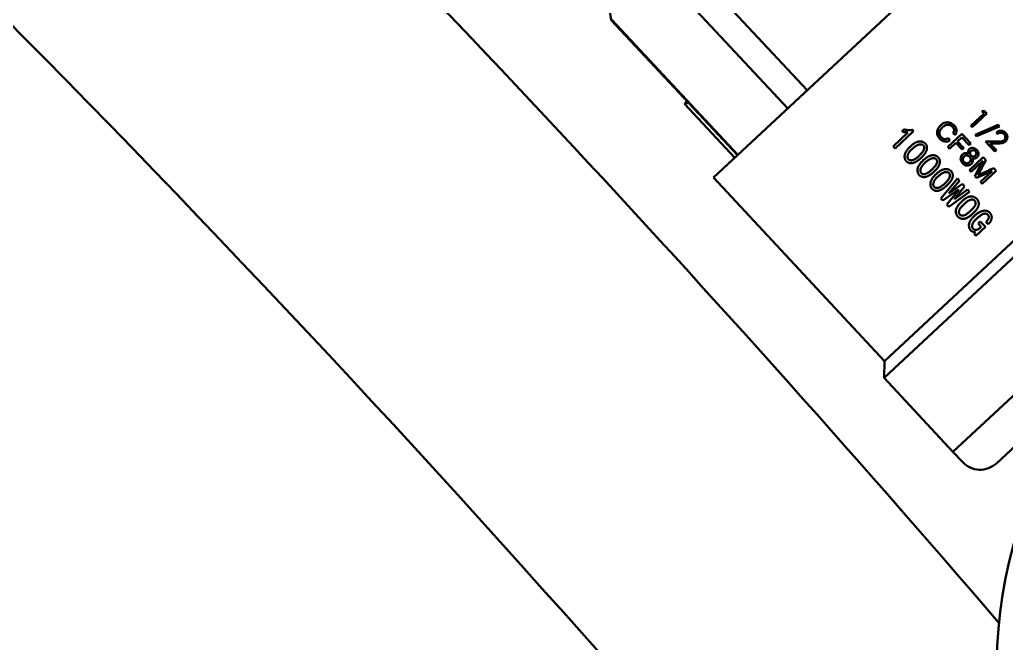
# Model space of a CAD drawing. Header units: inches. Extents: x 11 to 1621, y 11 to 1332.
# Drawn here: x 1283.205 to 1286.471, y 391.945 to 394.01 of the extents above; entities that cross this region are included whole.
import ezdxf

# ---------------------------------------------------------------- set-up
doc = ezdxf.new("R2010")
doc.units = ezdxf.units.IN
doc.header["$LTSCALE"] = 48
doc.header["$MEASUREMENT"] = 0
doc.layers.add('Visible (ANSI)', color=7, linetype='Continuous', lineweight=50)

msp = doc.modelspace()

# ---------------------------------------------------------------- linework, layer by layer
at = {"layer": 'Visible (ANSI)'}
for p, q in [((1286.45156, 394.37285), (1285.501376, 393.486789)), ((1285.394262, 394.223483), (1285.811533, 393.776015)), ((1285.329966, 394.163527), (1285.747237, 393.716058)), ((1285.148963, 394.100215), (1285.163287, 394.008096)), ((1285.163287, 394.008096), (1285.165031, 394.009722)), ((1285.163287, 394.008096), (1285.580558, 393.560627)), ((1285.165031, 394.009722), (1285.582302, 393.562254)), ((1285.405732, 393.73085), (1285.41335, 393.739936)), ((1285.418757, 393.734137), (1285.405732, 393.73085)), ((1285.405732, 393.73085), (1285.571951, 393.552601)), ((1287.041949, 393.733714), (1286.065975, 392.823603)), ((1286.353165, 393.658095), (1286.397093, 393.699059)), ((1286.40621, 393.699348), (1286.357261, 393.653702)), ((1286.390071, 393.706589), (1286.39777, 393.708398)), ((1286.397093, 393.699059), (1286.390071, 393.706589)), ((1286.39777, 393.708398), (1286.40621, 393.699348)), ((1286.94061, 393.693046), (1286.067918, 392.879247)), ((1286.095756, 393.590266), (1286.145068, 393.63625)), ((1286.163882, 393.640433), (1286.10242, 393.583119)), ((1286.125139, 393.639712), (1286.131928, 393.646043)), ((1286.159884, 393.644721), (1286.163882, 393.640433)), ((1286.32306, 393.631373), (1286.276991, 393.588413)), ((1286.294986, 393.633314), (1286.302158, 393.628459)), ((1286.352888, 393.599387), (1286.32306, 393.631373)), ((1286.357261, 393.653702), (1286.353165, 393.658095)), ((1286.367914, 393.628438), (1286.444113, 393.661218)), ((1286.448429, 393.65659), (1286.37223, 393.62381)), ((1286.441476, 393.631334), (1286.43738, 393.635726)), ((1286.444113, 393.661218), (1286.448429, 393.65659)), ((1286.284094, 393.610095), (1286.279779, 393.617818)), ((1286.282838, 393.582142), (1286.303769, 393.60166)), ((1286.303769, 393.60166), (1286.324525, 393.579402)), ((1286.309203, 393.606727), (1286.323475, 393.620036)), ((1286.329959, 393.584468), (1286.309203, 393.606727)), ((1286.323475, 393.620036), (1286.347455, 393.594321)), ((1286.347455, 393.594321), (1286.352888, 393.599387)), ((1286.37223, 393.62381), (1286.367914, 393.628438)), ((1286.401736, 393.606008), (1286.439697, 393.605916)), ((1286.432752, 393.572748), (1286.401736, 393.606008)), ((1286.416531, 393.600208), (1286.437772, 393.57743)), ((1286.441023, 393.600149), (1286.416531, 393.600208)), ((1286.10242, 393.583119), (1286.095756, 393.590266)), ((1286.276991, 393.588413), (1286.282838, 393.582142)), ((1286.324525, 393.579402), (1286.329959, 393.584468)), ((1286.437772, 393.57743), (1286.432752, 393.572748)), ((1286.39466, 393.554592), (1286.34859, 393.511631)), ((1286.354235, 393.505579), (1286.393457, 393.542154)), ((1286.393457, 393.542154), (1286.367028, 393.49186)), ((1286.403471, 393.545143), (1286.39466, 393.554592)), ((1286.294202, 392.578859), (1287.301973, 393.518621)), ((1287.301973, 393.518621), (1286.294202, 392.578859)), ((1286.34859, 393.511631), (1286.354235, 393.505579)), ((1286.372299, 393.486207), (1286.42371, 393.508388)), ((1286.42371, 393.508388), (1286.385148, 393.472428)), ((1286.390792, 393.466375), (1286.436862, 393.509336)), ((1286.436862, 393.509336), (1286.428989, 393.517778)), ((1286.067918, 392.879247), (1285.501376, 393.486789)), ((1286.254298, 393.418101), (1286.308786, 393.48361)), ((1286.316117, 393.475749), (1286.280833, 393.435496)), ((1286.308786, 393.48361), (1286.316117, 393.475749)), ((1286.367028, 393.49186), (1286.372299, 393.486207)), ((1286.385148, 393.472428), (1286.390792, 393.466375)), ((1286.3127, 393.447175), (1286.260962, 393.410954)), ((1286.273625, 393.397375), (1286.313366, 393.44646)), ((1286.34944, 393.440015), (1286.280289, 393.390228)), ((1286.280833, 393.435496), (1286.281499, 393.434782)), ((1286.281499, 393.434782), (1286.325448, 393.465743)), ((1286.332778, 393.457882), (1286.298827, 393.4162)), ((1286.299493, 393.415486), (1286.342109, 393.447876)), ((1286.313366, 393.44646), (1286.3127, 393.447175)), ((1286.325448, 393.465743), (1286.332778, 393.457882)), ((1286.342109, 393.447876), (1286.34944, 393.440015)), ((1286.260962, 393.410954), (1286.254298, 393.418101)), ((1286.298827, 393.4162), (1286.299493, 393.415486)), ((1286.280289, 393.390228), (1286.273625, 393.397375)), ((1286.43771, 392.540421), (1287.330307, 393.372781)), ((1286.377588, 393.335321), (1286.384378, 393.341652)), ((1286.384378, 393.341652), (1286.401372, 393.323428)), ((1286.410663, 393.332092), (1286.403332, 393.339953)), ((1286.364261, 393.300179), (1286.368265, 393.305916)), ((1286.401372, 393.323428), (1286.369926, 393.294104)), ((1286.387918, 393.324244), (1286.377588, 393.335321)), ((1286.383987, 393.320578), (1286.387918, 393.324244)), ((1286.369926, 393.294104), (1286.364261, 393.300179)), ((1286.067918, 392.879247), (1286.065975, 392.823603)), ((1286.294202, 392.578859), (1286.065975, 392.823603)), ((1286.326423, 392.544307), (1286.294202, 392.578859))]:
    msp.add_line(p, q, dxfattribs=at)
for radius in [48.3125, 46.34375, 42.829288, 42.579288, 42.279288, 38.75, 36.25]:
    msp.add_circle((1247.196979, 358.380235), radius, dxfattribs=at)
for centre, radius, start, end in [((1247.196979, 358.380235), 51.6875, 40.5924941, 45.5889029), ((1247.196979, 358.380235), 50.625, 30.4164882, 45.601263), ((1286.38401, 392.598008), 0.07874, 223, 313), ((1287.896101, 391.871264), 1.456693, 152.745198, 295.522104)]:
    msp.add_arc(centre, radius, start, end, dxfattribs=at)
for points, knots in [([(1286.302158, 393.628459), (1286.305224, 393.6337), (1286.30642, 393.639033), (1286.305092, 393.649874), (1286.302539, 393.654962), (1286.294214, 393.66389), (1286.289709, 393.666854), (1286.279509, 393.670368), (1286.274294, 393.670508), (1286.26363, 393.667634), (1286.258568, 393.664665), (1286.249363, 393.656081), (1286.24603, 393.651409), (1286.241489, 393.64091), (1286.240819, 393.635755), (1286.242763, 393.625583), (1286.245615, 393.620475), (1286.254981, 393.610432), (1286.260203, 393.607478), (1286.27183, 393.60556), (1286.277852, 393.606746), (1286.284094, 393.610095)], [0, 0, 0, 0, 0.1152397, 0.1152397, 0.23076305, 0.23076305, 0.33269541, 0.33269541, 0.43477115, 0.43477115, 0.53670379, 0.53670379, 0.63037163, 0.63037163, 0.72417329, 0.72417329, 0.81813089, 0.81813089, 0.90896402, 0.90896402, 1, 1, 1, 1]), ([(1286.145068, 393.63625), (1286.143529, 393.636336), (1286.140357, 393.636513), (1286.135493, 393.637249), (1286.130378, 393.63829), (1286.126919, 393.639229), (1286.125139, 393.639712)], [0, 0, 0, 0, 0.2279817, 0.46982636, 0.72714039, 1, 1, 1, 1]), ([(1286.131928, 393.646043), (1286.133121, 393.645784), (1286.135489, 393.645268), (1286.139059, 393.644731), (1286.142595, 393.644291), (1286.146109, 393.644071), (1286.149596, 393.643957), (1286.153051, 393.644054), (1286.156483, 393.644279), (1286.158749, 393.644574), (1286.159884, 393.644721)], [0, 0, 0, 0, 0.13006582, 0.25831326, 0.38469489, 0.50980067, 0.63347879, 0.75645956, 0.87807443, 1, 1, 1, 1]), ([(1286.279779, 393.617818), (1286.275098, 393.615063), (1286.270637, 393.613987), (1286.262153, 393.615171), (1286.258392, 393.617241), (1286.25242, 393.623646), (1286.250639, 393.626997), (1286.248922, 393.634655), (1286.249396, 393.638514), (1286.253047, 393.646318), (1286.255911, 393.6501), (1286.262864, 393.656584), (1286.266274, 393.658834), (1286.273857, 393.662186), (1286.277738, 393.662585), (1286.285692, 393.660871), (1286.289378, 393.658608), (1286.295735, 393.651792), (1286.297423, 393.648445), (1286.298251, 393.641411), (1286.297304, 393.637539), (1286.294986, 393.633314)], [0, 0, 0, 0, 0.13205335, 0.13205335, 0.26481877, 0.26481877, 0.3746144, 0.3746144, 0.48458441, 0.48458441, 0.59455443, 0.59455443, 0.68001305, 0.68001305, 0.76547168, 0.76547168, 0.85121693, 0.85121693, 0.92556747, 0.92556747, 1, 1, 1, 1]), ([(1286.43738, 393.635726), (1286.437989, 393.636241), (1286.439186, 393.637252), (1286.441101, 393.638545), (1286.443047, 393.639656), (1286.445052, 393.64053), (1286.447105, 393.641207), (1286.449201, 393.641679), (1286.45135, 393.641925), (1286.453521, 393.641957), (1286.45568, 393.641806), (1286.457776, 393.641426), (1286.459788, 393.640848), (1286.461726, 393.64009), (1286.463569, 393.639104), (1286.465343, 393.637938), (1286.467034, 393.636566), (1286.46806, 393.635514), (1286.468582, 393.634978)], [0, 0, 0, 0, 0.06879079, 0.13510329, 0.19897867, 0.2619043, 0.32349497, 0.38519538, 0.44696924, 0.50976478, 0.57225057, 0.63340518, 0.69325116, 0.75258316, 0.81257927, 0.87327508, 0.93554994, 1, 1, 1, 1]), ([(1286.463351, 393.630522), (1286.462984, 393.630896), (1286.462264, 393.631629), (1286.461097, 393.632605), (1286.459878, 393.633437), (1286.458617, 393.634139), (1286.457312, 393.634713), (1286.455952, 393.635142), (1286.454544, 393.635425), (1286.453101, 393.63558), (1286.451639, 393.635598), (1286.450172, 393.635444), (1286.448708, 393.63514), (1286.447241, 393.634698), (1286.445781, 393.634089), (1286.444334, 393.633314), (1286.442876, 393.63241), (1286.441951, 393.631698), (1286.441476, 393.631334)], [0, 0, 0, 0, 0.06443867, 0.12654691, 0.18688715, 0.24587754, 0.30404088, 0.36219122, 0.42097593, 0.48066028, 0.54060027, 0.6006891, 0.66193579, 0.72444251, 0.78903839, 0.85631376, 0.92635203, 1, 1, 1, 1]), ([(1286.463331, 393.610649), (1286.463657, 393.61097), (1286.464298, 393.611601), (1286.465119, 393.612656), (1286.465832, 393.613757), (1286.46642, 393.614931), (1286.466867, 393.616175), (1286.467185, 393.617477), (1286.467399, 393.618838), (1286.467473, 393.620249), (1286.467418, 393.621673), (1286.467244, 393.623069), (1286.466925, 393.62442), (1286.466475, 393.625732), (1286.465896, 393.627003), (1286.465176, 393.628225), (1286.464335, 393.629409), (1286.463683, 393.630147), (1286.463351, 393.630522)], [0, 0, 0, 0, 0.0619654, 0.12212191, 0.1809885, 0.23993322, 0.29990583, 0.35998885, 0.42177574, 0.48657583, 0.5515348, 0.61501754, 0.67725862, 0.73972996, 0.8030501, 0.86649513, 0.93197347, 1, 1, 1, 1]), ([(1286.468582, 393.634978), (1286.46907, 393.63443), (1286.470029, 393.633352), (1286.471252, 393.631615), (1286.472286, 393.62984), (1286.473115, 393.628017), (1286.473702, 393.626132), (1286.47409, 393.624208), (1286.4743, 393.622237), (1286.474249, 393.620239), (1286.474049, 393.618261), (1286.473652, 393.616345), (1286.473106, 393.614513), (1286.472403, 393.612754), (1286.471495, 393.611095), (1286.470449, 393.609504), (1286.469216, 393.608005), (1286.46829, 393.607088), (1286.467819, 393.606622)], [0, 0, 0, 0, 0.06947546, 0.1365168, 0.20078882, 0.26382967, 0.32573502, 0.38729069, 0.44950922, 0.51296782, 0.57627522, 0.6375801, 0.69790261, 0.75717209, 0.81659853, 0.87665317, 0.93728964, 1, 1, 1, 1]), ([(1286.156866, 393.593138), (1286.157661, 393.593825), (1286.159227, 393.595148), (1286.161588, 393.596996), (1286.163871, 393.598691), (1286.166096, 393.600203), (1286.168257, 393.601522), (1286.170343, 393.60268), (1286.172365, 393.603656), (1286.174949, 393.604726), (1286.178156, 393.605707), (1286.182013, 393.606429), (1286.185857, 393.606674), (1286.189029, 393.606473), (1286.191519, 393.606055), (1286.19334, 393.605565), (1286.19511, 393.604916), (1286.196824, 393.604096), (1286.198465, 393.603095), (1286.200061, 393.601945), (1286.201608, 393.600632), (1286.203075, 393.599162), (1286.20443, 393.597565), (1286.205596, 393.595844), (1286.206532, 393.594005), (1286.207264, 393.592074), (1286.207782, 393.590045), (1286.208097, 393.587919), (1286.208173, 393.58569), (1286.208066, 393.583381), (1286.207765, 393.581037), (1286.207282, 393.578697), (1286.206628, 393.576377), (1286.205782, 393.574084), (1286.204783, 393.571803), (1286.203586, 393.569555), (1286.202207, 393.567334), (1286.200115, 393.564352), (1286.19711, 393.560642), (1286.193053, 393.55622), (1286.188836, 393.552154), (1286.185953, 393.549589), (1286.184636, 393.548461)], [0, 0, 0, 0, 0.02810558, 0.05481747, 0.08014889, 0.10415005, 0.12670645, 0.14783322, 0.16793566, 0.18672126, 0.22257761, 0.25739232, 0.29143039, 0.32532291, 0.34213176, 0.35887158, 0.37568043, 0.3924854, 0.40959118, 0.42702244, 0.4450503, 0.46377346, 0.48251051, 0.50096842, 0.51924856, 0.53755145, 0.55610288, 0.57511976, 0.59490844, 0.61566932, 0.63686004, 0.6580311, 0.67952661, 0.70124133, 0.72335442, 0.74605571, 0.76930068, 0.79321931, 0.84343047, 0.89682795, 0.95362053, 1, 1, 1, 1]), ([(1286.439697, 393.605916), (1286.44061, 393.605904), (1286.442365, 393.60588), (1286.444889, 393.605886), (1286.447196, 393.605929), (1286.44929, 393.605999), (1286.451168, 393.606133), (1286.452837, 393.606255), (1286.454288, 393.606459), (1286.455928, 393.60674), (1286.457773, 393.607252), (1286.459808, 393.608112), (1286.461687, 393.609231), (1286.462781, 393.610175), (1286.463331, 393.610649)], [0, 0, 0, 0, 0.11080264, 0.2128292, 0.30610131, 0.39064732, 0.46692447, 0.53448104, 0.59358694, 0.644557, 0.73620045, 0.82502403, 0.91198558, 1, 1, 1, 1]), ([(1286.467819, 393.606622), (1286.467116, 393.60601), (1286.46572, 393.604797), (1286.46336, 393.603346), (1286.46085, 393.602179), (1286.458598, 393.60149), (1286.456639, 393.601088), (1286.454972, 393.600817), (1286.453116, 393.600589), (1286.451065, 393.600419), (1286.448827, 393.600281), (1286.446395, 393.600184), (1286.443774, 393.600149), (1286.441962, 393.600149), (1286.441023, 393.600149)], [0, 0, 0, 0, 0.0987022, 0.19567231, 0.29242243, 0.39134254, 0.44446244, 0.50422878, 0.57035234, 0.64254575, 0.72228751, 0.80792112, 0.90046954, 1, 1, 1, 1]), ([(1286.184636, 393.548461), (1286.184239, 393.548121), (1286.182972, 393.547049), (1286.180843, 393.545315), (1286.17824, 393.543352), (1286.175678, 393.541588), (1286.173174, 393.539981), (1286.170701, 393.538585), (1286.168263, 393.53739), (1286.165888, 393.536341), (1286.163536, 393.535519), (1286.161235, 393.534867), (1286.15896, 393.534449), (1286.156726, 393.534212), (1286.15452, 393.53419), (1286.152352, 393.534422), (1286.15021, 393.534818), (1286.148108, 393.535454), (1286.146062, 393.536276), (1286.144114, 393.537271), (1286.142333, 393.538469), (1286.1407, 393.539797), (1286.139271, 393.541328), (1286.137978, 393.542982), (1286.13691, 393.54483), (1286.135963, 393.54681), (1286.135245, 393.548946), (1286.134683, 393.551121), (1286.13426, 393.553268), (1286.134024, 393.555362), (1286.133956, 393.557402), (1286.134033, 393.559395), (1286.134277, 393.561337), (1286.1347, 393.563221), (1286.13551, 393.565643), (1286.136737, 393.568572), (1286.138423, 393.571991), (1286.140341, 393.575289), (1286.142151, 393.577948), (1286.143752, 393.580081), (1286.14515, 393.581737), (1286.146691, 393.58348), (1286.148414, 393.585271), (1286.15029, 393.587143), (1286.152323, 393.589094), (1286.154538, 393.591098), (1286.156071, 393.592451), (1286.156866, 393.593138)], [0, 0, 0, 0, 0.0139768, 0.04437562, 0.07341244, 0.10113019, 0.12754822, 0.15294018, 0.17702792, 0.20014042, 0.22231756, 0.24360201, 0.26405286, 0.28408788, 0.30360914, 0.32292672, 0.34231757, 0.36176672, 0.38153961, 0.40123405, 0.4201322, 0.43884006, 0.45739149, 0.47602688, 0.4948533, 0.51434053, 0.53463364, 0.55498757, 0.57441194, 0.59309197, 0.61127147, 0.62895174, 0.64636283, 0.66354374, 0.68051206, 0.71458185, 0.7483771, 0.78241518, 0.81649909, 0.83434708, 0.85369495, 0.87443325, 0.89657045, 0.92013562, 0.94530215, 0.97192036, 1, 1, 1, 1]), ([(1286.166008, 393.587633), (1286.165119, 393.58697), (1286.16339, 393.585636), (1286.160906, 393.583572), (1286.158581, 393.581472), (1286.156388, 393.579363), (1286.154355, 393.577222), (1286.152475, 393.575049), (1286.150752, 393.572844), (1286.149168, 393.570636), (1286.14776, 393.568446), (1286.146563, 393.56629), (1286.145579, 393.564189), (1286.144797, 393.562151), (1286.144215, 393.560172), (1286.143856, 393.558246), (1286.143673, 393.556373), (1286.143734, 393.554568), (1286.143958, 393.552867), (1286.144365, 393.551295), (1286.144944, 393.54987), (1286.145687, 393.548581), (1286.146603, 393.547442), (1286.147679, 393.54644), (1286.148943, 393.545616), (1286.150341, 393.54493), (1286.151858, 393.544424), (1286.153439, 393.544082), (1286.15508, 393.543938), (1286.156774, 393.543983), (1286.158521, 393.544228), (1286.16032, 393.544638), (1286.162171, 393.545252), (1286.164722, 393.546322), (1286.167907, 393.547974), (1286.17165, 393.550292), (1286.174336, 393.552286), (1286.175784, 393.553481), (1286.176069, 393.55372)], [0, 0, 0, 0, 0.04053524, 0.07985584, 0.1180175, 0.15507655, 0.19109452, 0.22592397, 0.26008144, 0.29338736, 0.32526949, 0.35519102, 0.38349169, 0.41002522, 0.43495178, 0.45877268, 0.48157635, 0.50361083, 0.52466079, 0.54419947, 0.5628373, 0.58070766, 0.59840157, 0.61609548, 0.63423064, 0.65335921, 0.67289789, 0.69253839, 0.7123748, 0.73299871, 0.75435608, 0.77678876, 0.80037262, 0.82556704, 0.87785706, 0.93136277, 0.98640779, 1, 1, 1, 1]), ([(1286.176069, 393.55372), (1286.176977, 393.554482), (1286.179026, 393.556307), (1286.182058, 393.559243), (1286.18524, 393.562352), (1286.188164, 393.565418), (1286.190909, 393.568385), (1286.193382, 393.571382), (1286.195419, 393.574554), (1286.197064, 393.577869), (1286.198151, 393.580713), (1286.198728, 393.583004), (1286.199012, 393.584651), (1286.19906, 393.586232), (1286.198946, 393.587746), (1286.198605, 393.58917), (1286.198079, 393.590526), (1286.19735, 393.591799), (1286.19646, 393.592996), (1286.19542, 393.594068), (1286.194228, 393.594963), (1286.192922, 393.595691), (1286.191498, 393.59626), (1286.189949, 393.596626), (1286.188285, 393.596825), (1286.186503, 393.596834), (1286.184601, 393.596707), (1286.182596, 393.59634), (1286.180497, 393.595772), (1286.178307, 393.594962), (1286.176022, 393.593934), (1286.173634, 393.592698), (1286.171162, 393.591228), (1286.168602, 393.589525), (1286.166885, 393.588287), (1286.166008, 393.587633)], [0, 0, 0, 0, 0.04334545, 0.10025234, 0.15431023, 0.20599956, 0.25512333, 0.30212834, 0.34786455, 0.39260015, 0.43728189, 0.45881618, 0.47893385, 0.49827233, 0.51649446, 0.53427613, 0.55160053, 0.56952118, 0.58771525, 0.60602658, 0.62393908, 0.64200436, 0.66055193, 0.67982112, 0.70001239, 0.72169526, 0.74491117, 0.76962607, 0.79606686, 0.82433227, 0.85488205, 0.88763197, 0.9226307, 0.95997742, 1, 1, 1, 1]), ([(1286.345558, 393.564976), (1286.342135, 393.567181), (1286.338686, 393.568115), (1286.331726, 393.567465), (1286.32848, 393.565923), (1286.321456, 393.559373), (1286.319443, 393.554797), (1286.319408, 393.544049), (1286.32157, 393.539024), (1286.330302, 393.52966), (1286.335164, 393.52714), (1286.345876, 393.526404), (1286.350523, 393.52806), (1286.357311, 393.534391), (1286.359061, 393.537429), (1286.36031, 393.5443), (1286.35975, 393.547913), (1286.357955, 393.551682)], [0, 0, 0, 0, 0.10750345, 0.10750345, 0.21461568, 0.21461568, 0.35883765, 0.35883765, 0.50335626, 0.50335626, 0.64787486, 0.64787486, 0.79177246, 0.79177246, 0.8960336, 0.8960336, 1, 1, 1, 1]), ([(1286.357955, 393.551682), (1286.36101, 393.550131), (1286.363852, 393.549516), (1286.369186, 393.550133), (1286.371565, 393.551311), (1286.377057, 393.556432), (1286.378721, 393.560343), (1286.378706, 393.569752), (1286.376762, 393.574163), (1286.369059, 393.582424), (1286.364839, 393.584657), (1286.355652, 393.585364), (1286.35167, 393.583964), (1286.346107, 393.578777), (1286.34474, 393.576414), (1286.344235, 393.573766)], [0, 0, 0, 0, 0.10843498, 0.10843498, 0.21700031, 0.21700031, 0.38640995, 0.38640995, 0.5554255, 0.5554255, 0.72295845, 0.72295845, 0.88965294, 0.88965294, 1, 1, 1, 1]), ([(1286.37132, 393.566413), (1286.371274, 393.563614), (1286.370231, 393.561247), (1286.366165, 393.557456), (1286.363824, 393.556611), (1286.358396, 393.556902), (1286.356006, 393.558119), (1286.351764, 393.562668), (1286.350695, 393.565185), (1286.350739, 393.567926)], [0, 0, 0, 0, 0.25593439, 0.25593439, 0.50168957, 0.50168957, 0.74752271, 0.74752271, 1, 1, 1, 1]), ([(1286.350739, 393.567926), (1286.350772, 393.570655), (1286.351873, 393.573042), (1286.355986, 393.576878), (1286.358326, 393.577676), (1286.36382, 393.577313), (1286.366225, 393.57613), (1286.370353, 393.571702), (1286.371365, 393.569199), (1286.37132, 393.566413)], [0, 0, 0, 0, 0.27439397, 0.27439397, 0.51764052, 0.51764052, 0.76080256, 0.76080256, 1, 1, 1, 1]), ([(1286.227288, 393.502721), (1286.226891, 393.502382), (1286.225625, 393.50131), (1286.223496, 393.499575), (1286.220893, 393.497613), (1286.21833, 393.495849), (1286.215827, 393.494242), (1286.213354, 393.492846), (1286.210916, 393.491651), (1286.208541, 393.490602), (1286.206189, 393.48978), (1286.203887, 393.489128), (1286.201612, 393.48871), (1286.199379, 393.488472), (1286.197172, 393.488451), (1286.195004, 393.488683), (1286.192863, 393.489079), (1286.190761, 393.489715), (1286.188714, 393.490536), (1286.186767, 393.491532), (1286.184986, 393.49273), (1286.183353, 393.494058), (1286.181923, 393.495589), (1286.18063, 393.497243), (1286.179562, 393.49909), (1286.178616, 393.501071), (1286.177898, 393.503206), (1286.177336, 393.505382), (1286.176912, 393.507529), (1286.176677, 393.509623), (1286.176609, 393.511663), (1286.176686, 393.513655), (1286.17693, 393.515597), (1286.177352, 393.517482), (1286.178163, 393.519904), (1286.17939, 393.522832), (1286.181076, 393.526252), (1286.182993, 393.52955), (1286.184804, 393.532209), (1286.186404, 393.534342), (1286.187802, 393.535997), (1286.189344, 393.537741), (1286.191066, 393.539532), (1286.192942, 393.541404), (1286.194976, 393.543355), (1286.197191, 393.545358), (1286.198724, 393.546712), (1286.199519, 393.547399)], [0, 0, 0, 0, 0.0139768, 0.04437562, 0.07341244, 0.10113019, 0.12754822, 0.15294018, 0.17702792, 0.20014042, 0.22231756, 0.24360201, 0.26405286, 0.28408788, 0.30360914, 0.32292672, 0.34231757, 0.36176672, 0.38153961, 0.40123405, 0.4201322, 0.43884006, 0.45739149, 0.47602688, 0.4948533, 0.51434053, 0.53463364, 0.55498757, 0.57441194, 0.59309197, 0.61127147, 0.62895174, 0.64636283, 0.66354374, 0.68051206, 0.71458185, 0.7483771, 0.78241518, 0.81649909, 0.83434708, 0.85369495, 0.87443325, 0.89657045, 0.92013562, 0.94530215, 0.97192036, 1, 1, 1, 1]), ([(1286.20866, 393.541894), (1286.207772, 393.541231), (1286.206042, 393.539896), (1286.203559, 393.537833), (1286.201234, 393.535733), (1286.19904, 393.533624), (1286.197008, 393.531482), (1286.195128, 393.52931), (1286.193404, 393.527105), (1286.19182, 393.524896), (1286.190413, 393.522707), (1286.189215, 393.520551), (1286.188231, 393.51845), (1286.187449, 393.516412), (1286.186868, 393.514433), (1286.186509, 393.512507), (1286.186325, 393.510634), (1286.186386, 393.508829), (1286.18661, 393.507128), (1286.187018, 393.505555), (1286.187596, 393.504131), (1286.18834, 393.502842), (1286.189255, 393.501703), (1286.190332, 393.500701), (1286.191595, 393.499877), (1286.192994, 393.499191), (1286.19451, 393.498685), (1286.196091, 393.498343), (1286.197733, 393.498199), (1286.199426, 393.498244), (1286.201174, 393.498489), (1286.202973, 393.498899), (1286.204824, 393.499512), (1286.207375, 393.500582), (1286.21056, 393.502235), (1286.214303, 393.504553), (1286.216988, 393.506547), (1286.218437, 393.507741), (1286.218722, 393.507981)], [0, 0, 0, 0, 0.04053524, 0.07985584, 0.1180175, 0.15507655, 0.19109452, 0.22592397, 0.26008144, 0.29338736, 0.32526949, 0.35519102, 0.38349169, 0.41002522, 0.43495178, 0.45877268, 0.48157635, 0.50361083, 0.52466079, 0.54419947, 0.5628373, 0.58070766, 0.59840157, 0.61609548, 0.63423064, 0.65335921, 0.67289789, 0.69253839, 0.7123748, 0.73299871, 0.75435608, 0.77678876, 0.80037262, 0.82556704, 0.87785706, 0.93136277, 0.98640779, 1, 1, 1, 1]), ([(1286.199519, 393.547399), (1286.200314, 393.548086), (1286.20188, 393.549409), (1286.20424, 393.551257), (1286.206524, 393.552952), (1286.208748, 393.554463), (1286.210909, 393.555783), (1286.212995, 393.556941), (1286.215018, 393.557917), (1286.217602, 393.558986), (1286.220809, 393.559968), (1286.224665, 393.56069), (1286.22851, 393.560935), (1286.231682, 393.560734), (1286.234171, 393.560316), (1286.235992, 393.559825), (1286.237763, 393.559176), (1286.239477, 393.558357), (1286.241118, 393.557356), (1286.242714, 393.556205), (1286.244261, 393.554893), (1286.245728, 393.553423), (1286.247082, 393.551826), (1286.248249, 393.550104), (1286.249185, 393.548266), (1286.249917, 393.546334), (1286.250434, 393.544306), (1286.25075, 393.54218), (1286.250825, 393.53995), (1286.250719, 393.537642), (1286.250418, 393.535298), (1286.249935, 393.532957), (1286.24928, 393.530638), (1286.248435, 393.528345), (1286.247436, 393.526064), (1286.246238, 393.523816), (1286.24486, 393.521594), (1286.242768, 393.518612), (1286.239763, 393.514903), (1286.235706, 393.510481), (1286.231489, 393.506415), (1286.228606, 393.503849), (1286.227288, 393.502721)], [0, 0, 0, 0, 0.02810558, 0.05481747, 0.08014889, 0.10415005, 0.12670645, 0.14783322, 0.16793566, 0.18672126, 0.22257761, 0.25739232, 0.29143039, 0.32532291, 0.34213176, 0.35887158, 0.37568043, 0.3924854, 0.40959118, 0.42702244, 0.4450503, 0.46377346, 0.48251051, 0.50096842, 0.51924856, 0.53755145, 0.55610288, 0.57511976, 0.59490844, 0.61566932, 0.63686004, 0.6580311, 0.67952661, 0.70124133, 0.72335442, 0.74605571, 0.76930068, 0.79321931, 0.84343047, 0.89682795, 0.95362053, 1, 1, 1, 1]), ([(1286.218722, 393.507981), (1286.219629, 393.508743), (1286.221678, 393.510567), (1286.22471, 393.513503), (1286.227893, 393.516612), (1286.230816, 393.519678), (1286.233562, 393.522646), (1286.236035, 393.525642), (1286.238072, 393.528814), (1286.239716, 393.53213), (1286.240803, 393.534973), (1286.24138, 393.537265), (1286.241665, 393.538912), (1286.241712, 393.540493), (1286.241598, 393.542006), (1286.241258, 393.543431), (1286.240731, 393.544787), (1286.240003, 393.546059), (1286.239112, 393.547256), (1286.238073, 393.548329), (1286.23688, 393.549223), (1286.235574, 393.549951), (1286.234151, 393.550521), (1286.232602, 393.550886), (1286.230938, 393.551085), (1286.229155, 393.551095), (1286.227253, 393.550968), (1286.225249, 393.550601), (1286.22315, 393.550032), (1286.22096, 393.549223), (1286.218675, 393.548195), (1286.216286, 393.546958), (1286.213814, 393.545488), (1286.211255, 393.543785), (1286.209538, 393.542548), (1286.20866, 393.541894)], [0, 0, 0, 0, 0.04334545, 0.10025234, 0.15431023, 0.20599956, 0.25512333, 0.30212834, 0.34786455, 0.39260015, 0.43728189, 0.45881618, 0.47893385, 0.49827233, 0.51649446, 0.53427613, 0.55160053, 0.56952118, 0.58771525, 0.60602658, 0.62393908, 0.64200436, 0.66055193, 0.67982112, 0.70001239, 0.72169526, 0.74491117, 0.76962607, 0.79606686, 0.82433227, 0.85488205, 0.88763197, 0.9226307, 0.95997742, 1, 1, 1, 1]), ([(1286.352998, 393.546719), (1286.35296, 393.543191), (1286.35158, 393.540158), (1286.34617, 393.535114), (1286.343118, 393.533968), (1286.336258, 393.53433), (1286.33325, 393.535832), (1286.328985, 393.540405), (1286.327837, 393.542464), (1286.326591, 393.547108), (1286.326684, 393.549371), (1286.327457, 393.551566)], [0, 0, 0, 0, 0.23527437, 0.23527437, 0.46749323, 0.46749323, 0.69976761, 0.69976761, 0.84988381, 0.84988381, 1, 1, 1, 1]), ([(1286.327457, 393.551566), (1286.328219, 393.553751), (1286.329424, 393.5556), (1286.333679, 393.559568), (1286.336708, 393.560714), (1286.343592, 393.560421), (1286.34659, 393.558954), (1286.351759, 393.553411), (1286.353035, 393.550246), (1286.352998, 393.546719)], [0, 0, 0, 0, 0.16829783, 0.16829783, 0.44347093, 0.44347093, 0.71869099, 0.71869099, 1, 1, 1, 1]), ([(1286.376615, 393.494881), (1286.377682, 393.496761), (1286.379244, 393.499623), (1286.388709, 393.517377), (1286.396085, 393.531263), (1286.403471, 393.545143)], [0, 0, 0, 0, 0.21847509, 0.21847509, 1, 1, 1, 1]), ([(1286.269941, 393.456982), (1286.269544, 393.456642), (1286.268277, 393.45557), (1286.266149, 393.453836), (1286.263545, 393.451874), (1286.260983, 393.45011), (1286.25848, 393.448503), (1286.256006, 393.447107), (1286.253568, 393.445912), (1286.251194, 393.444862), (1286.248841, 393.444041), (1286.24654, 393.443388), (1286.244265, 393.442971), (1286.242031, 393.442733), (1286.239825, 393.442712), (1286.237657, 393.442944), (1286.235515, 393.443339), (1286.233413, 393.443975), (1286.231367, 393.444797), (1286.229419, 393.445793), (1286.227638, 393.44699), (1286.226005, 393.448318), (1286.224576, 393.44985), (1286.223283, 393.451503), (1286.222215, 393.453351), (1286.221269, 393.455331), (1286.220551, 393.457467), (1286.219988, 393.459643), (1286.219565, 393.461789), (1286.21933, 393.463883), (1286.219261, 393.465923), (1286.219339, 393.467916), (1286.219582, 393.469858), (1286.220005, 393.471743), (1286.220815, 393.474164), (1286.222042, 393.477093), (1286.223728, 393.480513), (1286.225646, 393.483811), (1286.227456, 393.48647), (1286.229057, 393.488602), (1286.230455, 393.490258), (1286.231996, 393.492001), (1286.233719, 393.493793), (1286.235595, 393.495665), (1286.237628, 393.497616), (1286.239843, 393.499619), (1286.241377, 393.500973), (1286.242171, 393.501659)], [0, 0, 0, 0, 0.0139768, 0.04437562, 0.07341244, 0.10113019, 0.12754822, 0.15294018, 0.17702792, 0.20014042, 0.22231756, 0.24360201, 0.26405286, 0.28408788, 0.30360914, 0.32292672, 0.34231757, 0.36176672, 0.38153961, 0.40123405, 0.4201322, 0.43884006, 0.45739149, 0.47602688, 0.4948533, 0.51434053, 0.53463364, 0.55498757, 0.57441194, 0.59309197, 0.61127147, 0.62895174, 0.64636283, 0.66354374, 0.68051206, 0.71458185, 0.7483771, 0.78241518, 0.81649909, 0.83434708, 0.85369495, 0.87443325, 0.89657045, 0.92013562, 0.94530215, 0.97192036, 1, 1, 1, 1]), ([(1286.242171, 393.501659), (1286.242967, 393.502346), (1286.244533, 393.50367), (1286.246893, 393.505517), (1286.249177, 393.507213), (1286.251401, 393.508724), (1286.253562, 393.510043), (1286.255648, 393.511202), (1286.25767, 393.512177), (1286.260254, 393.513247), (1286.263461, 393.514228), (1286.267318, 393.514951), (1286.271162, 393.515196), (1286.274334, 393.514994), (1286.276824, 393.514577), (1286.278645, 393.514086), (1286.280415, 393.513437), (1286.282129, 393.512618), (1286.283771, 393.511617), (1286.285366, 393.510466), (1286.286913, 393.509154), (1286.28838, 393.507683), (1286.289735, 393.506087), (1286.290902, 393.504365), (1286.291837, 393.502527), (1286.292569, 393.500595), (1286.293087, 393.498567), (1286.293402, 393.496441), (1286.293478, 393.494211), (1286.293371, 393.491903), (1286.293071, 393.489559), (1286.292587, 393.487218), (1286.291933, 393.484899), (1286.291087, 393.482605), (1286.290088, 393.480325), (1286.288891, 393.478076), (1286.287513, 393.475855), (1286.28542, 393.472873), (1286.282415, 393.469164), (1286.278358, 393.464741), (1286.274142, 393.460675), (1286.271259, 393.45811), (1286.269941, 393.456982)], [0, 0, 0, 0, 0.02810558, 0.05481747, 0.08014889, 0.10415005, 0.12670645, 0.14783322, 0.16793566, 0.18672126, 0.22257761, 0.25739232, 0.29143039, 0.32532291, 0.34213176, 0.35887158, 0.37568043, 0.3924854, 0.40959118, 0.42702244, 0.4450503, 0.46377346, 0.48251051, 0.50096842, 0.51924856, 0.53755145, 0.55610288, 0.57511976, 0.59490844, 0.61566932, 0.63686004, 0.6580311, 0.67952661, 0.70124133, 0.72335442, 0.74605571, 0.76930068, 0.79321931, 0.84343047, 0.89682795, 0.95362053, 1, 1, 1, 1]), ([(1286.261374, 393.462241), (1286.262282, 393.463004), (1286.264331, 393.464828), (1286.267363, 393.467764), (1286.270545, 393.470873), (1286.273469, 393.473939), (1286.276214, 393.476906), (1286.278688, 393.479903), (1286.280725, 393.483075), (1286.282369, 393.486391), (1286.283456, 393.489234), (1286.284033, 393.491525), (1286.284318, 393.493173), (1286.284365, 393.494754), (1286.284251, 393.496267), (1286.28391, 393.497691), (1286.283384, 393.499048), (1286.282655, 393.50032), (1286.281765, 393.501517), (1286.280725, 393.50259), (1286.279533, 393.503484), (1286.278227, 393.504212), (1286.276803, 393.504782), (1286.275255, 393.505147), (1286.273591, 393.505346), (1286.271808, 393.505355), (1286.269906, 393.505228), (1286.267901, 393.504861), (1286.265802, 393.504293), (1286.263613, 393.503483), (1286.261327, 393.502456), (1286.258939, 393.501219), (1286.256467, 393.499749), (1286.253908, 393.498046), (1286.25219, 393.496809), (1286.251313, 393.496154)], [0, 0, 0, 0, 0.04334545, 0.10025234, 0.15431023, 0.20599956, 0.25512333, 0.30212834, 0.34786455, 0.39260015, 0.43728189, 0.45881618, 0.47893385, 0.49827233, 0.51649446, 0.53427613, 0.55160053, 0.56952118, 0.58771525, 0.60602658, 0.62393908, 0.64200436, 0.66055193, 0.67982112, 0.70001239, 0.72169526, 0.74491117, 0.76962607, 0.79606686, 0.82433227, 0.85488205, 0.88763197, 0.9226307, 0.95997742, 1, 1, 1, 1]), ([(1286.428989, 393.517778), (1286.414775, 393.511598), (1286.40056, 393.505418), (1286.382037, 393.497365), (1286.378786, 393.495908), (1286.376615, 393.494881)], [0, 0, 0, 0, 0.76741047, 0.76741047, 1, 1, 1, 1]), ([(1286.251313, 393.496154), (1286.250424, 393.495492), (1286.248695, 393.494157), (1286.246212, 393.492094), (1286.243887, 393.489993), (1286.241693, 393.487884), (1286.23966, 393.485743), (1286.237781, 393.48357), (1286.236057, 393.481366), (1286.234473, 393.479157), (1286.233065, 393.476968), (1286.231868, 393.474812), (1286.230884, 393.472711), (1286.230102, 393.470672), (1286.229521, 393.468694), (1286.229162, 393.466768), (1286.228978, 393.464895), (1286.229039, 393.46309), (1286.229263, 393.461389), (1286.229671, 393.459816), (1286.230249, 393.458392), (1286.230992, 393.457103), (1286.231908, 393.455964), (1286.232984, 393.454962), (1286.234248, 393.454137), (1286.235646, 393.453452), (1286.237163, 393.452946), (1286.238744, 393.452604), (1286.240385, 393.452459), (1286.242079, 393.452505), (1286.243827, 393.452749), (1286.245625, 393.453159), (1286.247477, 393.453773), (1286.250027, 393.454843), (1286.253212, 393.456495), (1286.256955, 393.458813), (1286.259641, 393.460808), (1286.261089, 393.462002), (1286.261374, 393.462241)], [0, 0, 0, 0, 0.04053524, 0.07985584, 0.1180175, 0.15507655, 0.19109452, 0.22592397, 0.26008144, 0.29338736, 0.32526949, 0.35519102, 0.38349169, 0.41002522, 0.43495178, 0.45877268, 0.48157635, 0.50361083, 0.52466079, 0.54419947, 0.5628373, 0.58070766, 0.59840157, 0.61609548, 0.63423064, 0.65335921, 0.67289789, 0.69253839, 0.7123748, 0.73299871, 0.75435608, 0.77678876, 0.80037262, 0.82556704, 0.87785706, 0.93136277, 0.98640779, 1, 1, 1, 1]), ([(1286.310279, 393.358068), (1286.309597, 393.358845), (1286.308265, 393.360361), (1286.306613, 393.362846), (1286.305282, 393.365404), (1286.304293, 393.368059), (1286.303691, 393.370814), (1286.303398, 393.373651), (1286.303473, 393.376585), (1286.303886, 393.379614), (1286.304707, 393.382749), (1286.306002, 393.38597), (1286.307719, 393.389306), (1286.309906, 393.392736), (1286.312545, 393.396267), (1286.315618, 393.399918), (1286.319144, 393.403674), (1286.321727, 393.40613), (1286.323065, 393.407403)], [0, 0, 0, 0, 0.05379475, 0.10502888, 0.1549567, 0.20367494, 0.25211281, 0.30143604, 0.35186638, 0.40456197, 0.46034095, 0.52020199, 0.58499399, 0.65547808, 0.73182276, 0.81443101, 0.90385029, 1, 1, 1, 1]), ([(1286.323065, 393.407403), (1286.324427, 393.408649), (1286.327053, 393.411049), (1286.331037, 393.414297), (1286.33488, 393.417094), (1286.338562, 393.419466), (1286.342115, 393.421376), (1286.34553, 393.422829), (1286.348796, 393.423877), (1286.351946, 393.424421), (1286.354951, 393.42459), (1286.357846, 393.424415), (1286.360627, 393.423907), (1286.363306, 393.423081), (1286.365873, 393.421905), (1286.368313, 393.420379), (1286.370683, 393.418569), (1286.372092, 393.417123), (1286.372813, 393.416382)], [0, 0, 0, 0, 0.09676443, 0.18643995, 0.26926255, 0.34578441, 0.41580218, 0.48041399, 0.54008758, 0.59515894, 0.64745977, 0.69755538, 0.74681392, 0.79524466, 0.84415292, 0.89431532, 0.94587702, 1, 1, 1, 1]), ([(1286.366024, 393.410051), (1286.365659, 393.410422), (1286.36493, 393.411162), (1286.363655, 393.412048), (1286.362298, 393.412799), (1286.360811, 393.413322), (1286.359232, 393.413717), (1286.357537, 393.413935), (1286.355737, 393.413917), (1286.353801, 393.41381), (1286.351691, 393.413349), (1286.349393, 393.412475), (1286.346875, 393.411197), (1286.344134, 393.409511), (1286.341169, 393.407426), (1286.337983, 393.404936), (1286.334569, 393.402047), (1286.332266, 393.399932), (1286.331062, 393.398827)], [0, 0, 0, 0, 0.03819307, 0.07619007, 0.11362419, 0.15189182, 0.19161124, 0.23316397, 0.27707197, 0.3237404, 0.37544425, 0.43505884, 0.50393914, 0.58271705, 0.6713751, 0.77019893, 0.87983722, 1, 1, 1, 1]), ([(1286.352055, 393.376314), (1286.353241, 393.37744), (1286.355509, 393.379592), (1286.358644, 393.382779), (1286.361364, 393.38577), (1286.363656, 393.388572), (1286.36556, 393.391158), (1286.367025, 393.393557), (1286.368103, 393.395745), (1286.368737, 393.397776), (1286.36905, 393.399657), (1286.3692, 393.401413), (1286.369148, 393.403089), (1286.368887, 393.404667), (1286.36848, 393.406168), (1286.367839, 393.407561), (1286.367053, 393.408887), (1286.366369, 393.409661), (1286.366024, 393.410051)], [0, 0, 0, 0, 0.12093809, 0.23126303, 0.33068543, 0.41985414, 0.49896435, 0.56804163, 0.62753598, 0.67889752, 0.72476902, 0.76835238, 0.80915383, 0.84838545, 0.88650245, 0.92375559, 0.9615605, 1, 1, 1, 1]), ([(1286.372813, 393.416382), (1286.373502, 393.415611), (1286.374846, 393.414104), (1286.376482, 393.411625), (1286.377816, 393.409099), (1286.378782, 393.406477), (1286.379413, 393.403776), (1286.379682, 393.400995), (1286.379619, 393.398135), (1286.379204, 393.395187), (1286.378397, 393.392123), (1286.377112, 393.388965), (1286.375374, 393.385701), (1286.373199, 393.382317), (1286.370569, 393.378822), (1286.367498, 393.375197), (1286.363965, 393.371465), (1286.361389, 393.369012), (1286.360052, 393.367738)], [0, 0, 0, 0, 0.05438894, 0.106204, 0.15600041, 0.20456221, 0.25295533, 0.30169453, 0.35134884, 0.40330107, 0.45812902, 0.51782252, 0.58243155, 0.65263251, 0.72947327, 0.81266464, 0.90276008, 1, 1, 1, 1]), ([(1286.331062, 393.398827), (1286.329875, 393.397702), (1286.3276, 393.395548), (1286.324471, 393.392336), (1286.321749, 393.389314), (1286.319442, 393.386487), (1286.317549, 393.383848), (1286.316075, 393.381394), (1286.314992, 393.379132), (1286.314348, 393.377017), (1286.314059, 393.37506), (1286.313898, 393.373233), (1286.313948, 393.371498), (1286.314204, 393.369868), (1286.314616, 393.368335), (1286.315249, 393.366913), (1286.316055, 393.365584), (1286.31673, 393.364795), (1286.317069, 393.364399)], [0, 0, 0, 0, 0.11906094, 0.22813267, 0.32648784, 0.41520296, 0.49368873, 0.56278048, 0.62347269, 0.67583689, 0.72311126, 0.76725949, 0.80928708, 0.84912962, 0.88724685, 0.92448053, 0.96212911, 1, 1, 1, 1]), ([(1286.317069, 393.364399), (1286.317439, 393.364034), (1286.318175, 393.363308), (1286.319437, 393.362421), (1286.3208, 393.361705), (1286.322282, 393.3612), (1286.323868, 393.360855), (1286.325567, 393.360734), (1286.327365, 393.360776), (1286.329298, 393.361001), (1286.331414, 393.361526), (1286.333706, 393.362497), (1286.336234, 393.363813), (1286.33897, 393.36555), (1286.341941, 393.36766), (1286.345133, 393.370179), (1286.34854, 393.373094), (1286.350849, 393.37521), (1286.352055, 393.376314)], [0, 0, 0, 0, 0.03810917, 0.07556146, 0.11261244, 0.15057777, 0.18994303, 0.23124624, 0.27507887, 0.32158721, 0.37362596, 0.43421335, 0.50349768, 0.58230388, 0.67151695, 0.77045245, 0.88018996, 1, 1, 1, 1]), ([(1286.36424, 393.358949), (1286.365607, 393.360199), (1286.368254, 393.36262), (1286.372294, 393.365915), (1286.376219, 393.368792), (1286.380023, 393.371266), (1286.383723, 393.373318), (1286.387322, 393.374942), (1286.390801, 393.376179), (1286.394183, 393.376961), (1286.397428, 393.377366), (1286.400542, 393.377419), (1286.403507, 393.377057), (1286.406345, 393.376397), (1286.409037, 393.37533), (1286.411566, 393.373878), (1286.413976, 393.372094), (1286.415403, 393.370661), (1286.416133, 393.369928)], [0, 0, 0, 0, 0.09345083, 0.18098817, 0.262829, 0.33888527, 0.40982045, 0.47603564, 0.53790021, 0.59584519, 0.65075509, 0.70267284, 0.75255243, 0.80108806, 0.84927895, 0.89808102, 0.94786861, 1, 1, 1, 1]), ([(1286.416133, 393.369928), (1286.416739, 393.369246), (1286.417926, 393.367911), (1286.419397, 393.365732), (1286.42059, 393.3635), (1286.421491, 393.361205), (1286.422098, 393.358841), (1286.422395, 393.356412), (1286.422395, 393.353915), (1286.422095, 393.351375), (1286.421522, 393.348828), (1286.420739, 393.346293), (1286.419665, 393.343816), (1286.41835, 393.34138), (1286.416813, 393.33897), (1286.414989, 393.336626), (1286.412962, 393.334289), (1286.41144, 393.332834), (1286.410663, 393.332092)], [0, 0, 0, 0, 0.06356993, 0.12441486, 0.18276562, 0.2397734, 0.29585696, 0.35246938, 0.40989906, 0.46956259, 0.53033772, 0.59173243, 0.65424473, 0.71821264, 0.7846129, 0.85326554, 0.92511412, 1, 1, 1, 1]), ([(1286.360052, 393.367738), (1286.358689, 393.366493), (1286.356057, 393.364092), (1286.352079, 393.360819), (1286.348235, 393.357995), (1286.344541, 393.3556), (1286.340991, 393.353635), (1286.337582, 393.352101), (1286.334305, 393.351021), (1286.331157, 393.350373), (1286.328142, 393.350133), (1286.325248, 393.350224), (1286.322463, 393.350669), (1286.319786, 393.351454), (1286.317225, 393.352597), (1286.314779, 393.354082), (1286.312427, 393.355899), (1286.311007, 393.357333), (1286.310279, 393.358068)], [0, 0, 0, 0, 0.09661478, 0.18644606, 0.26941606, 0.34607349, 0.41674075, 0.48153084, 0.54141245, 0.59696029, 0.64931745, 0.69931764, 0.74812883, 0.79652896, 0.84490129, 0.8944631, 0.94594505, 1, 1, 1, 1]), ([(1286.352932, 393.312329), (1286.352373, 393.312965), (1286.351264, 393.31423), (1286.349923, 393.316367), (1286.348818, 393.318639), (1286.348005, 393.321068), (1286.347426, 393.323643), (1286.347156, 393.326377), (1286.347117, 393.329261), (1286.347339, 393.332289), (1286.347938, 393.335424), (1286.348953, 393.338638), (1286.350446, 393.341895), (1286.352341, 393.345216), (1286.354696, 393.348582), (1286.357461, 393.352017), (1286.360658, 393.355518), (1286.363019, 393.35778), (1286.36424, 393.358949)], [0, 0, 0, 0, 0.04738624, 0.09411363, 0.14082148, 0.18861682, 0.23724118, 0.28840259, 0.34222984, 0.3986719, 0.45814999, 0.52064452, 0.58698143, 0.65848445, 0.73457617, 0.81686968, 0.90535232, 1, 1, 1, 1]), ([(1286.372952, 393.35104), (1286.3719, 393.350044), (1286.369878, 393.348131), (1286.367121, 393.345227), (1286.364696, 393.342474), (1286.362665, 393.339828), (1286.36094, 393.337341), (1286.359626, 393.334945), (1286.358636, 393.332688), (1286.35803, 393.330533), (1286.357712, 393.328515), (1286.357574, 393.326617), (1286.35762, 393.324833), (1286.35786, 393.323155), (1286.358265, 393.321576), (1286.358913, 393.320128), (1286.359701, 393.31877), (1286.360381, 393.317983), (1286.360721, 393.317588)], [0, 0, 0, 0, 0.11019608, 0.2118296, 0.30460826, 0.38928952, 0.46557667, 0.53468102, 0.59695625, 0.65277823, 0.70447798, 0.7522252, 0.79744231, 0.8399791, 0.88105389, 0.92098386, 0.96042258, 1, 1, 1, 1]), ([(1286.409343, 393.363597), (1286.408893, 393.364047), (1286.40802, 393.36492), (1286.406505, 393.365959), (1286.404908, 393.36675), (1286.403199, 393.367281), (1286.401392, 393.367538), (1286.399485, 393.367487), (1286.397476, 393.367252), (1286.395365, 393.366677), (1286.393114, 393.365861), (1286.390735, 393.364673), (1286.388159, 393.363226), (1286.385443, 393.361398), (1286.382535, 393.359297), (1286.379498, 393.356821), (1286.376242, 393.354087), (1286.374076, 393.352081), (1286.372952, 393.35104)], [0, 0, 0, 0, 0.04461673, 0.08669555, 0.12842907, 0.16944791, 0.21195812, 0.25607854, 0.30314797, 0.35380251, 0.40947482, 0.47116356, 0.54047491, 0.61700772, 0.70114934, 0.79255713, 0.89230154, 1, 1, 1, 1]), ([(1286.403332, 393.339953), (1286.40393, 393.340525), (1286.405091, 393.341635), (1286.406684, 393.343338), (1286.408078, 393.345019), (1286.409318, 393.346643), (1286.410326, 393.348267), (1286.411185, 393.349838), (1286.41181, 393.351397), (1286.412272, 393.352918), (1286.412548, 393.354404), (1286.412621, 393.355855), (1286.412532, 393.357255), (1286.412274, 393.358626), (1286.411801, 393.359943), (1286.411153, 393.361218), (1286.410358, 393.362467), (1286.409686, 393.363214), (1286.409343, 393.363597)], [0, 0, 0, 0, 0.0901416, 0.17520539, 0.25410423, 0.32829694, 0.39770449, 0.46240106, 0.52332224, 0.58052147, 0.63551456, 0.68761878, 0.73857679, 0.78822294, 0.83918519, 0.8905997, 0.94402425, 1, 1, 1, 1]), ([(1286.368265, 393.305916), (1286.367666, 393.305849), (1286.366447, 393.305712), (1286.364535, 393.305887), (1286.362538, 393.306315), (1286.360478, 393.307033), (1286.358431, 393.30799), (1286.356458, 393.309193), (1286.354609, 393.310643), (1286.353495, 393.311763), (1286.352932, 393.312329)], [0, 0, 0, 0, 0.10464801, 0.21316667, 0.3323339, 0.45966346, 0.59208888, 0.72510439, 0.86116983, 1, 1, 1, 1]), ([(1286.360721, 393.317588), (1286.361081, 393.317222), (1286.361787, 393.316503), (1286.36295, 393.315579), (1286.364164, 393.31481), (1286.365426, 393.314198), (1286.366739, 393.313752), (1286.368097, 393.313472), (1286.369503, 393.313365), (1286.37096, 393.313401), (1286.372465, 393.313618), (1286.374011, 393.314038), (1286.375589, 393.31465), (1286.377201, 393.315466), (1286.378851, 393.316464), (1286.380538, 393.317652), (1286.38228, 393.319017), (1286.383404, 393.320045), (1286.383987, 393.320578)], [0, 0, 0, 0, 0.0579227, 0.11366039, 0.16715416, 0.21973941, 0.27151216, 0.32326253, 0.37578165, 0.43027515, 0.48748959, 0.54686981, 0.61070245, 0.67811828, 0.75047665, 0.82816187, 0.9108062, 1, 1, 1, 1])]:
    msp.add_open_spline(points, degree=3, knots=knots, dxfattribs=at)
msp.add_open_spline([(1286.344235, 393.573766), (1286.34373, 393.571118), (1286.344167, 393.568192), (1286.345558, 393.564976)], degree=3, dxfattribs=at)

doc.saveas('drawing.dxf')
